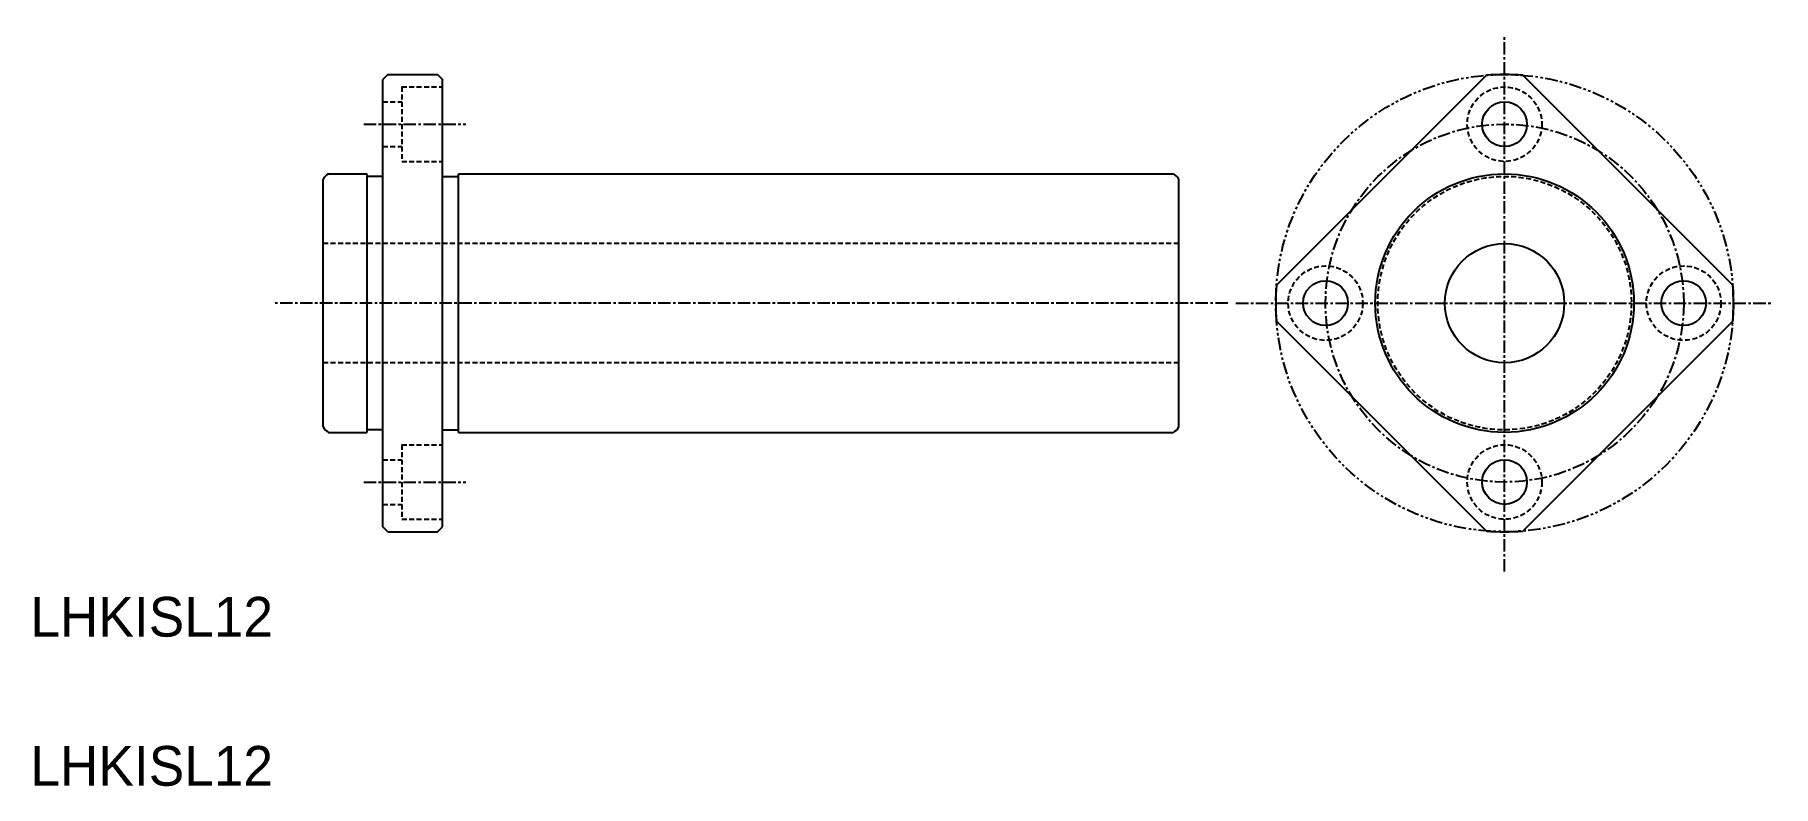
# Model space of a CAD drawing. Extents: x 213 to 388, y 148 to 223.
import ezdxf

# ---------------------------------------------------------------- set-up
doc = ezdxf.new("R2010")
doc.units = 0
for name, pattern in [('CENTER', [2, 1.25, -0.25, 0.25, -0.25]), ('DASHED', [0.75, 0.5, -0.25]), ('PHANTOM', [2.5, 1.25, -0.25, 0.25, -0.25, 0.25, -0.25])]:
    doc.linetypes.add(name, pattern=pattern)
doc.layers.get('0').update_dxf_attribs({"linetype": 'CONTINUOUS'})
doc.layers.add('CENTER', color=1, linetype='CENTER')

msp = doc.modelspace()

# ---------------------------------------------------------------- linework, layer by layer
at = {"color": 7, "linetype": 'CONTINUOUS'}
for p, q in [((248.46, 219.23), (247.96, 218.73)), ((247.96, 173.73), (247.96, 218.73)), ((248.46, 219.23), (253.46, 219.23)), ((253.46, 219.23), (253.96, 218.73)), ((253.96, 173.73), (253.96, 218.73)), ((358.89, 219.16), (337.78, 198.05)), ((383.64, 198.05), (362.53, 219.16)), ((241.96, 183.77), (241.96, 208.69)), ((242.5, 209.23), (246.36, 209.23)), ((246.36, 209.23), (246.36, 183.23)), ((247.96, 208.98), (246.36, 208.98)), ((253.96, 208.98), (255.56, 208.98)), ((255.56, 209.23), (327.41, 209.23)), ((255.56, 183.23), (255.56, 209.23)), ((327.96, 183.77), (327.96, 208.69)), ((358.89, 173.3), (337.78, 194.41)), ((383.64, 194.41), (362.53, 173.3)), ((247.96, 183.48), (246.36, 183.48)), ((253.96, 183.48), (255.56, 183.48)), ((242.5, 183.23), (246.36, 183.23)), ((255.56, 183.23), (327.41, 183.23)), ((248.46, 173.23), (247.96, 173.73)), ((248.46, 173.23), (253.46, 173.23)), ((253.46, 173.23), (253.96, 173.73))]:
    msp.add_line(p, q, dxfattribs=at)
at = {"color": 3, "linetype": 'DASHED'}
for p, q in [((249.86, 217.98), (249.86, 210.48)), ((249.86, 217.98), (253.96, 217.98)), ((247.96, 216.48), (249.86, 216.48)), ((247.96, 211.98), (249.86, 211.98)), ((249.86, 210.48), (253.96, 210.48)), ((327.96, 202.23), (241.96, 202.23)), ((327.96, 190.23), (241.96, 190.23)), ((249.86, 181.98), (249.86, 174.48)), ((249.86, 181.98), (253.96, 181.98)), ((247.96, 180.48), (249.86, 180.48)), ((247.96, 175.98), (249.86, 175.98)), ((249.86, 174.48), (253.96, 174.48))]:
    msp.add_line(p, q, dxfattribs=at)
at = {"color": 3, "linetype": 'PHANTOM'}
msp.add_circle((360.71, 196.23), 23, dxfattribs=at)
at = {"color": 3, "linetype": 'DASHED'}
for centre, radius in [((360.71, 214.23), 3.75), ((360.71, 196.23), 12.75), ((342.71, 196.23), 3.75), ((378.71, 196.23), 3.75), ((360.71, 178.23), 3.75)]:
    msp.add_circle(centre, radius, dxfattribs=at)
at = {"color": 7, "linetype": 'CONTINUOUS'}
for centre, radius in [((360.71, 214.23), 2.25), ((360.71, 196.23), 13), ((360.71, 196.23), 6), ((342.71, 196.23), 2.25), ((378.71, 196.23), 2.25), ((360.71, 178.23), 2.25)]:
    msp.add_circle(centre, radius, dxfattribs=at)
for centre, radius, start, end in [((360.71, 196.23), 23, 85.4591, 94.5409), ((243.11, 208.08), 1.3, 117.7958, 152.2042), ((326.81, 208.08), 1.3, 27.7958, 62.2042), ((360.71, 196.23), 23, 175.4591, 184.5409), ((360.71, 196.23), 23, 355.4591, 4.5409), ((243.11, 184.38), 1.3, 207.7958, 242.2042), ((326.81, 184.38), 1.3, 297.7958, 332.2042), ((360.71, 196.23), 23, 265.4591, 274.5409)]:
    msp.add_arc(centre, radius, start, end, dxfattribs=at)
at = {"layer": 'CENTER', "color": 1, "linetype": 'CENTER'}
for p, q in [((360.71, 169.23), (360.71, 223.23)), ((246.04, 214.23), (256.3, 214.23)), ((332.89, 196.23), (237.06, 196.23)), ((333.71, 196.23), (387.71, 196.23)), ((246.04, 178.23), (256.3, 178.23))]:
    msp.add_line(p, q, dxfattribs=at)
msp.add_circle((360.71, 196.23), 18, dxfattribs=at)

# ---------------------------------------------------------------- texts
at = {"color": 7, "linetype": 'CONTINUOUS'}
for p in [(212.54, 162.68), (212.54, 147.68)]:
    msp.add_text('LHKISL12', height=4, dxfattribs=at).set_placement(p)

doc.saveas('drawing.dxf')
